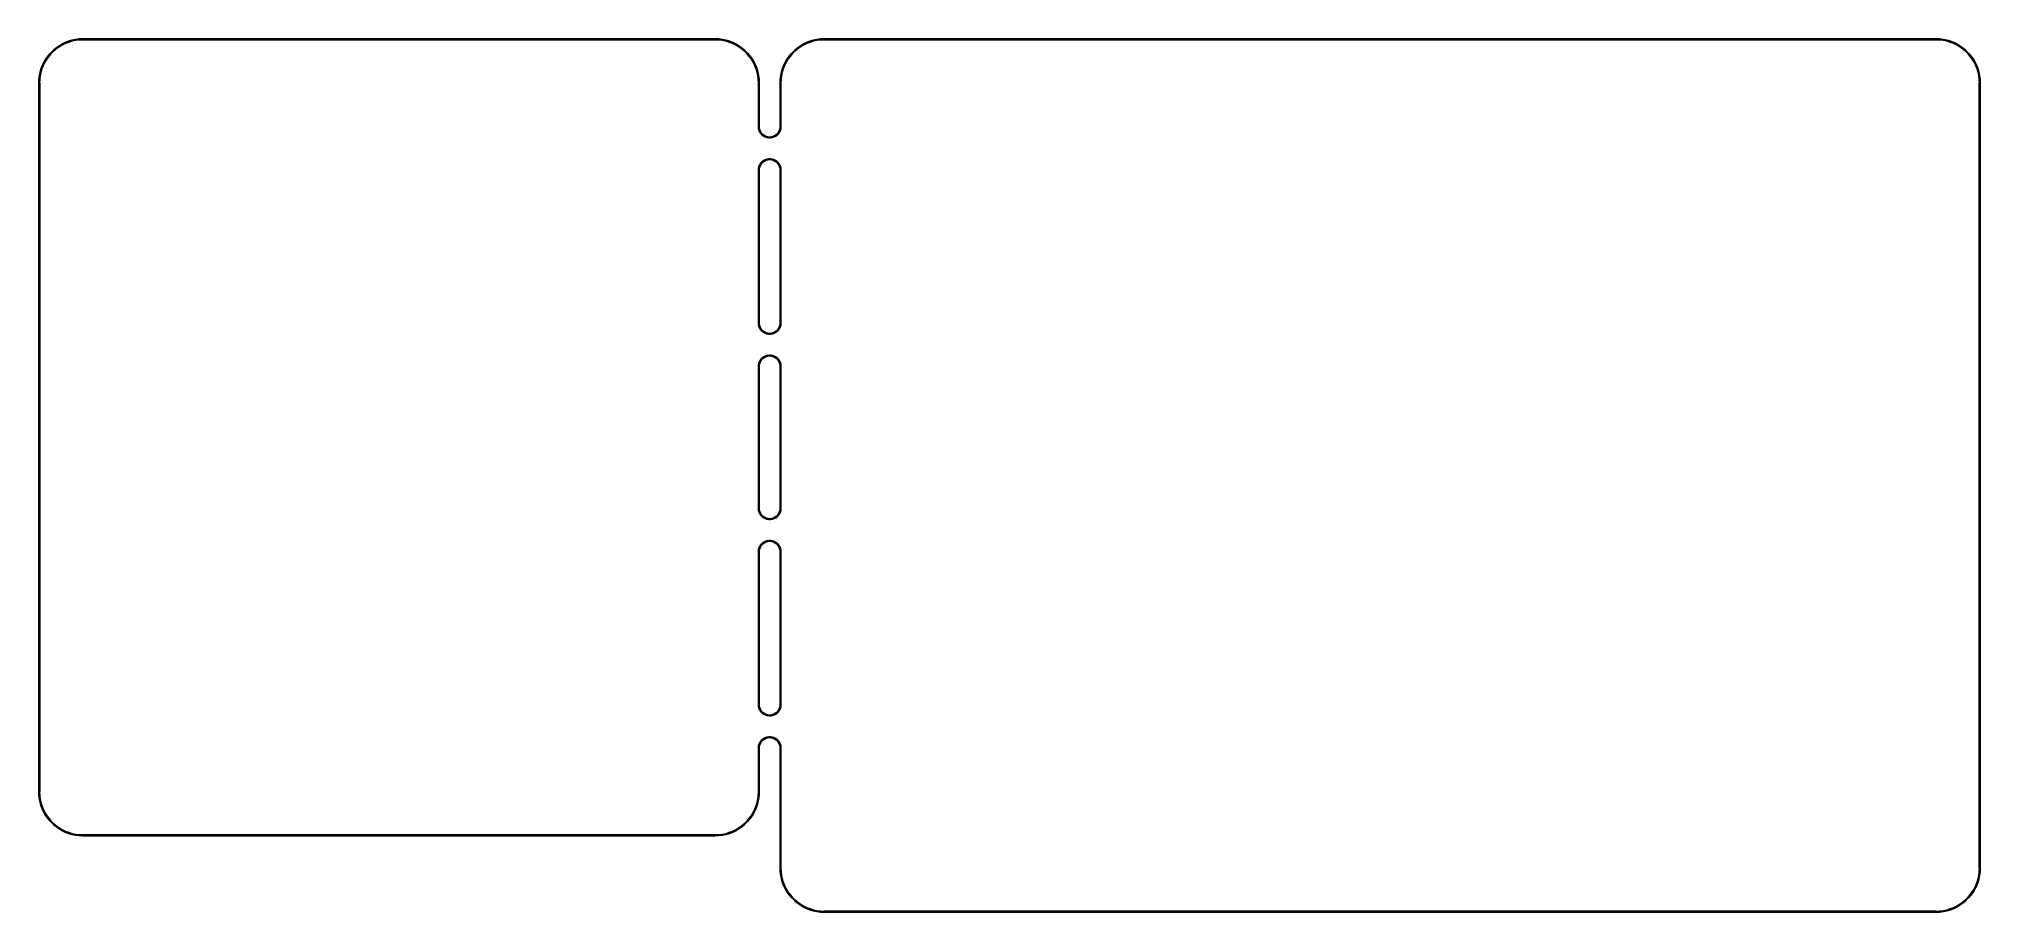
# Model space of a CAD drawing. Extents: x 36 to 262, y -146 to -44.
import ezdxf

# ---------------------------------------------------------------- set-up
doc = ezdxf.new("R2010")
doc.units = 0
doc.layers.add('BLACK', color=7, linetype='CONTINUOUS')

msp = doc.modelspace()

# ---------------------------------------------------------------- linework, layer by layer
at = {"layer": 'BLACK', "linetype": 'CONTINUOUS'}
for p, q in [((37.8342, -45.2353), (38.1984, -45.0183)), ((38.2439, -45.1025), (37.8865, -45.3155)), ((38.1984, -45.0183), (38.5793, -44.8321)), ((38.6177, -44.9197), (38.2439, -45.1025)), ((38.5793, -44.8321), (38.9743, -44.678)), ((39.0054, -44.7685), (38.6177, -44.9197)), ((38.9743, -44.678), (39.3807, -44.557)), ((39.4042, -44.6497), (39.0054, -44.7685)), ((39.3807, -44.557), (39.7956, -44.47)), ((39.8114, -44.5644), (39.4042, -44.6497)), ((39.7956, -44.47), (40.2164, -44.4175)), ((40.2243, -44.5129), (39.8114, -44.5644)), ((40.2164, -44.4175), (40.64, -44.4)), ((40.6306, -44.4961), (40.2243, -44.5129)), ((40.64, -44.5), (40.6306, -44.4961)), ((40.64, -44.4), (114.3, -44.4)), ((114.3, -44.5), (40.64, -44.5)), ((114.3, -44.4), (114.724, -44.4175)), ((114.309, -44.4961), (114.3, -44.5)), ((114.716, -44.5129), (114.309, -44.4961)), ((115.129, -44.5644), (114.716, -44.5129)), ((114.724, -44.4175), (115.144, -44.47)), ((115.536, -44.6497), (115.129, -44.5644)), ((115.144, -44.47), (115.559, -44.557)), ((115.935, -44.7685), (115.536, -44.6497)), ((115.559, -44.557), (115.966, -44.678)), ((116.322, -44.9197), (115.935, -44.7685)), ((115.966, -44.678), (116.361, -44.8321)), ((116.696, -45.1025), (116.322, -44.9197)), ((116.361, -44.8321), (116.742, -45.0183)), ((117.054, -45.3155), (116.696, -45.1025)), ((116.742, -45.0183), (117.106, -45.2353)), ((124.194, -45.2353), (124.558, -45.0183)), ((124.604, -45.1025), (124.246, -45.3155)), ((124.558, -45.0183), (124.939, -44.8321)), ((124.978, -44.9197), (124.604, -45.1025)), ((124.939, -44.8321), (125.334, -44.678)), ((125.365, -44.7685), (124.978, -44.9197)), ((125.334, -44.678), (125.741, -44.557)), ((125.764, -44.6497), (125.365, -44.7685)), ((125.741, -44.557), (126.156, -44.47)), ((126.171, -44.5644), (125.764, -44.6497)), ((126.156, -44.47), (126.576, -44.4175)), ((126.584, -44.5129), (126.171, -44.5644)), ((126.576, -44.4175), (127, -44.4)), ((126.991, -44.4961), (126.584, -44.5129)), ((127, -44.5), (126.991, -44.4961)), ((127, -44.4), (256.54, -44.4)), ((256.54, -44.5), (127, -44.5)), ((256.54, -44.4), (256.964, -44.4175)), ((256.549, -44.4961), (256.54, -44.5)), ((256.956, -44.5129), (256.549, -44.4961)), ((257.369, -44.5644), (256.956, -44.5129)), ((256.964, -44.4175), (257.384, -44.47)), ((257.776, -44.6497), (257.369, -44.5644)), ((257.384, -44.47), (257.799, -44.557)), ((258.175, -44.7685), (257.776, -44.6497)), ((257.799, -44.557), (258.206, -44.678)), ((258.562, -44.9197), (258.175, -44.7685)), ((258.206, -44.678), (258.601, -44.8321)), ((258.936, -45.1025), (258.562, -44.9197)), ((258.601, -44.8321), (258.982, -45.0183)), ((259.294, -45.3155), (258.936, -45.1025)), ((258.982, -45.0183), (259.346, -45.2353)), ((35.788, -47.8643), (35.9421, -47.4693)), ((35.9421, -47.4693), (36.1283, -47.0884)), ((36.2125, -47.1339), (36.0297, -47.5077)), ((36.1283, -47.0884), (36.3453, -46.7242)), ((36.4255, -46.7765), (36.2125, -47.1339)), ((36.3453, -46.7242), (36.5917, -46.3791)), ((36.6672, -46.4379), (36.4255, -46.7765)), ((36.5917, -46.3791), (36.8657, -46.0555)), ((36.9361, -46.1204), (36.6672, -46.4379)), ((36.8657, -46.0555), (37.1655, -45.7557)), ((37.2304, -45.8261), (36.9361, -46.1204)), ((37.1655, -45.7557), (37.4891, -45.4817)), ((37.5479, -45.5572), (37.2304, -45.8261)), ((37.4891, -45.4817), (37.8342, -45.2353)), ((37.8865, -45.3155), (37.5479, -45.5572)), ((117.392, -45.5572), (117.054, -45.3155)), ((117.106, -45.2353), (117.451, -45.4817)), ((117.71, -45.8261), (117.392, -45.5572)), ((117.451, -45.4817), (117.774, -45.7557)), ((118.004, -46.1204), (117.71, -45.8261)), ((117.774, -45.7557), (118.074, -46.0555)), ((118.273, -46.4379), (118.004, -46.1204)), ((118.074, -46.0555), (118.348, -46.3791)), ((118.515, -46.7765), (118.273, -46.4379)), ((118.348, -46.3791), (118.595, -46.7242)), ((118.728, -47.1339), (118.515, -46.7765)), ((118.595, -46.7242), (118.812, -47.0884)), ((118.91, -47.5077), (118.728, -47.1339)), ((118.812, -47.0884), (118.998, -47.4693)), ((118.998, -47.4693), (119.152, -47.8643)), ((122.148, -47.8643), (122.302, -47.4693)), ((122.302, -47.4693), (122.488, -47.0884)), ((122.572, -47.1339), (122.39, -47.5077)), ((122.488, -47.0884), (122.705, -46.7242)), ((122.785, -46.7765), (122.572, -47.1339)), ((122.705, -46.7242), (122.952, -46.3791)), ((123.027, -46.4379), (122.785, -46.7765)), ((122.952, -46.3791), (123.226, -46.0555)), ((123.296, -46.1204), (123.027, -46.4379)), ((123.226, -46.0555), (123.526, -45.7557)), ((123.59, -45.8261), (123.296, -46.1204)), ((123.526, -45.7557), (123.849, -45.4817)), ((123.908, -45.5572), (123.59, -45.8261)), ((123.849, -45.4817), (124.194, -45.2353)), ((124.246, -45.3155), (123.908, -45.5572)), ((259.632, -45.5572), (259.294, -45.3155)), ((259.346, -45.2353), (259.691, -45.4817)), ((259.95, -45.8261), (259.632, -45.5572)), ((259.691, -45.4817), (260.014, -45.7557)), ((260.244, -46.1204), (259.95, -45.8261)), ((260.014, -45.7557), (260.314, -46.0555)), ((260.513, -46.4379), (260.244, -46.1204)), ((260.314, -46.0555), (260.588, -46.3791)), ((260.755, -46.7765), (260.513, -46.4379)), ((260.588, -46.3791), (260.835, -46.7242)), ((260.968, -47.1339), (260.755, -46.7765)), ((260.835, -46.7242), (261.052, -47.0884)), ((261.15, -47.5077), (260.968, -47.1339)), ((261.052, -47.0884), (261.238, -47.4693)), ((261.238, -47.4693), (261.392, -47.8643)), ((35.51, -49.53), (35.5275, -49.1064)), ((35.51, -132.08), (35.51, -49.53)), ((35.5275, -49.1064), (35.58, -48.6856)), ((35.58, -48.6856), (35.667, -48.2707)), ((35.6229, -49.1143), (35.6061, -49.5206)), ((35.6061, -49.5206), (35.61, -49.53)), ((35.61, -49.53), (35.61, -132.08)), ((35.6744, -48.7014), (35.6229, -49.1143)), ((35.667, -48.2707), (35.788, -47.8643)), ((35.7597, -48.2942), (35.6744, -48.7014)), ((35.8785, -47.8954), (35.7597, -48.2942)), ((36.0297, -47.5077), (35.8785, -47.8954)), ((119.062, -47.8954), (118.91, -47.5077)), ((119.18, -48.2942), (119.062, -47.8954)), ((119.152, -47.8643), (119.273, -48.2707)), ((119.266, -48.7014), (119.18, -48.2942)), ((119.317, -49.1143), (119.266, -48.7014)), ((119.273, -48.2707), (119.36, -48.6856)), ((119.334, -49.5206), (119.317, -49.1143)), ((119.33, -49.53), (119.334, -49.5206)), ((119.33, -54.61), (119.33, -49.53)), ((119.36, -48.6856), (119.412, -49.1064)), ((119.412, -49.1064), (119.43, -49.53)), ((119.43, -49.53), (119.43, -54.61)), ((121.87, -49.53), (121.888, -49.1064)), ((121.87, -54.61), (121.87, -49.53)), ((121.888, -49.1064), (121.94, -48.6856)), ((121.94, -48.6856), (122.027, -48.2707)), ((121.983, -49.1143), (121.966, -49.5206)), ((121.966, -49.5206), (121.97, -49.53)), ((121.97, -49.53), (121.97, -54.61)), ((122.034, -48.7014), (121.983, -49.1143)), ((122.027, -48.2707), (122.148, -47.8643)), ((122.12, -48.2942), (122.034, -48.7014)), ((122.238, -47.8954), (122.12, -48.2942)), ((122.39, -47.5077), (122.238, -47.8954)), ((261.302, -47.8954), (261.15, -47.5077)), ((261.42, -48.2942), (261.302, -47.8954)), ((261.392, -47.8643), (261.513, -48.2707)), ((261.506, -48.7014), (261.42, -48.2942)), ((261.557, -49.1143), (261.506, -48.7014)), ((261.513, -48.2707), (261.6, -48.6856)), ((261.574, -49.5206), (261.557, -49.1143)), ((261.57, -49.53), (261.574, -49.5206)), ((261.57, -140.97), (261.57, -49.53)), ((261.6, -48.6856), (261.652, -49.1064)), ((261.652, -49.1064), (261.67, -49.53)), ((261.67, -49.53), (261.67, -140.97)), ((119.348, -54.8273), (119.33, -54.61)), ((119.402, -55.0386), (119.348, -54.8273)), ((119.489, -55.2383), (119.402, -55.0386)), ((119.43, -54.61), (119.426, -54.6193)), ((119.426, -54.6193), (119.444, -54.8227)), ((119.444, -54.8227), (119.499, -55.0289)), ((119.608, -55.4208), (119.489, -55.2383)), ((119.499, -55.0289), (119.589, -55.2223)), ((119.589, -55.2223), (119.712, -55.3972)), ((119.756, -55.5812), (119.608, -55.4208)), ((119.712, -55.3972), (119.863, -55.5481)), ((119.928, -55.7151), (119.756, -55.5812)), ((119.863, -55.5481), (120.038, -55.6706)), ((120.12, -55.8188), (119.928, -55.7151)), ((120.038, -55.6706), (120.231, -55.7608)), ((120.326, -55.8896), (120.12, -55.8188)), ((120.231, -55.7608), (120.437, -55.8161)), ((120.541, -55.9255), (120.326, -55.8896)), ((120.437, -55.8161), (120.65, -55.8347)), ((120.759, -55.9255), (120.541, -55.9255)), ((120.65, -55.8347), (120.863, -55.8161)), ((120.974, -55.8896), (120.759, -55.9255)), ((120.863, -55.8161), (121.069, -55.7608)), ((121.18, -55.8188), (120.974, -55.8896)), ((121.069, -55.7608), (121.262, -55.6706)), ((121.372, -55.7151), (121.18, -55.8188)), ((121.262, -55.6706), (121.437, -55.5481)), ((121.544, -55.5812), (121.372, -55.7151)), ((121.437, -55.5481), (121.588, -55.3972)), ((121.692, -55.4208), (121.544, -55.5812)), ((121.588, -55.3972), (121.711, -55.2223)), ((121.811, -55.2383), (121.692, -55.4208)), ((121.711, -55.2223), (121.801, -55.0289)), ((121.801, -55.0289), (121.856, -54.8227)), ((121.898, -55.0386), (121.811, -55.2383)), ((121.856, -54.8227), (121.874, -54.6193)), ((121.874, -54.6193), (121.87, -54.61)), ((121.952, -54.8273), (121.898, -55.0386)), ((121.97, -54.61), (121.952, -54.8273)), ((119.608, -58.8792), (119.756, -58.7188)), ((119.863, -58.7519), (119.712, -58.9028)), ((119.756, -58.7188), (119.928, -58.5849)), ((120.038, -58.6294), (119.863, -58.7519)), ((119.928, -58.5849), (120.12, -58.4812)), ((120.231, -58.5392), (120.038, -58.6294)), ((120.12, -58.4812), (120.326, -58.4104)), ((120.437, -58.4839), (120.231, -58.5392)), ((120.326, -58.4104), (120.541, -58.3745)), ((120.65, -58.4653), (120.437, -58.4839)), ((120.541, -58.3745), (120.759, -58.3745)), ((120.863, -58.4839), (120.65, -58.4653)), ((120.759, -58.3745), (120.974, -58.4104)), ((121.069, -58.5392), (120.863, -58.4839)), ((120.974, -58.4104), (121.18, -58.4812)), ((121.262, -58.6294), (121.069, -58.5392)), ((121.18, -58.4812), (121.372, -58.5849)), ((121.437, -58.7519), (121.262, -58.6294)), ((121.372, -58.5849), (121.544, -58.7188)), ((121.588, -58.9028), (121.437, -58.7519)), ((121.544, -58.7188), (121.692, -58.8792)), ((119.33, -59.69), (119.348, -59.4727)), ((119.33, -77.47), (119.33, -59.69)), ((119.348, -59.4727), (119.402, -59.2614)), ((119.402, -59.2614), (119.489, -59.0617)), ((119.444, -59.4773), (119.426, -59.6807)), ((119.426, -59.6807), (119.43, -59.69)), ((119.43, -59.69), (119.43, -77.47)), ((119.499, -59.2711), (119.444, -59.4773)), ((119.489, -59.0617), (119.608, -58.8792)), ((119.589, -59.0777), (119.499, -59.2711)), ((119.712, -58.9028), (119.589, -59.0777)), ((121.711, -59.0777), (121.588, -58.9028)), ((121.692, -58.8792), (121.811, -59.0617)), ((121.801, -59.2711), (121.711, -59.0777)), ((121.856, -59.4773), (121.801, -59.2711)), ((121.811, -59.0617), (121.898, -59.2614)), ((121.874, -59.6807), (121.856, -59.4773)), ((121.87, -59.69), (121.874, -59.6807)), ((121.87, -77.47), (121.87, -59.69)), ((121.898, -59.2614), (121.952, -59.4727)), ((121.952, -59.4727), (121.97, -59.69)), ((121.97, -59.69), (121.97, -77.47)), ((119.348, -77.6873), (119.33, -77.47)), ((119.402, -77.8986), (119.348, -77.6873)), ((119.489, -78.0983), (119.402, -77.8986)), ((119.43, -77.47), (119.426, -77.4793)), ((119.426, -77.4793), (119.444, -77.6827)), ((119.444, -77.6827), (119.499, -77.8889)), ((119.608, -78.2808), (119.489, -78.0983)), ((119.499, -77.8889), (119.589, -78.0823)), ((119.589, -78.0823), (119.712, -78.2572)), ((119.756, -78.4412), (119.608, -78.2808)), ((119.712, -78.2572), (119.863, -78.4081)), ((119.928, -78.5751), (119.756, -78.4412)), ((119.863, -78.4081), (120.038, -78.5306)), ((120.12, -78.6788), (119.928, -78.5751)), ((120.038, -78.5306), (120.231, -78.6208)), ((120.326, -78.7496), (120.12, -78.6788)), ((120.231, -78.6208), (120.437, -78.6761)), ((120.541, -78.7855), (120.326, -78.7496)), ((120.437, -78.6761), (120.65, -78.6947)), ((120.759, -78.7855), (120.541, -78.7855)), ((120.65, -78.6947), (120.863, -78.6761)), ((120.974, -78.7496), (120.759, -78.7855)), ((120.863, -78.6761), (121.069, -78.6208)), ((121.18, -78.6788), (120.974, -78.7496)), ((121.069, -78.6208), (121.262, -78.5306)), ((121.372, -78.5751), (121.18, -78.6788)), ((121.262, -78.5306), (121.437, -78.4081)), ((121.544, -78.4412), (121.372, -78.5751)), ((121.437, -78.4081), (121.588, -78.2572)), ((121.692, -78.2808), (121.544, -78.4412)), ((121.588, -78.2572), (121.711, -78.0823)), ((121.811, -78.0983), (121.692, -78.2808)), ((121.711, -78.0823), (121.801, -77.8889)), ((121.801, -77.8889), (121.856, -77.6827)), ((121.898, -77.8986), (121.811, -78.0983)), ((121.856, -77.6827), (121.874, -77.4793)), ((121.874, -77.4793), (121.87, -77.47)), ((121.952, -77.6873), (121.898, -77.8986)), ((121.97, -77.47), (121.952, -77.6873)), ((119.928, -81.4449), (120.12, -81.3412)), ((120.231, -81.3992), (120.038, -81.4894)), ((120.12, -81.3412), (120.326, -81.2704)), ((120.437, -81.3439), (120.231, -81.3992)), ((120.326, -81.2704), (120.541, -81.2345)), ((120.65, -81.3253), (120.437, -81.3439)), ((120.541, -81.2345), (120.759, -81.2345)), ((120.863, -81.3439), (120.65, -81.3253)), ((120.759, -81.2345), (120.974, -81.2704)), ((121.069, -81.3992), (120.863, -81.3439)), ((120.974, -81.2704), (121.18, -81.3412)), ((121.262, -81.4894), (121.069, -81.3992)), ((121.18, -81.3412), (121.372, -81.4449)), ((119.33, -82.55), (119.348, -82.3327)), ((119.33, -99.06), (119.33, -82.55)), ((119.348, -82.3327), (119.402, -82.1214)), ((119.402, -82.1214), (119.489, -81.9217)), ((119.444, -82.3373), (119.426, -82.5407)), ((119.426, -82.5407), (119.43, -82.55)), ((119.43, -82.55), (119.43, -99.06)), ((119.499, -82.1311), (119.444, -82.3373)), ((119.489, -81.9217), (119.608, -81.7392)), ((119.589, -81.9377), (119.499, -82.1311)), ((119.712, -81.7628), (119.589, -81.9377)), ((119.608, -81.7392), (119.756, -81.5788)), ((119.863, -81.6119), (119.712, -81.7628)), ((119.756, -81.5788), (119.928, -81.4449)), ((120.038, -81.4894), (119.863, -81.6119)), ((121.437, -81.6119), (121.262, -81.4894)), ((121.372, -81.4449), (121.544, -81.5788)), ((121.588, -81.7628), (121.437, -81.6119)), ((121.544, -81.5788), (121.692, -81.7392)), ((121.711, -81.9377), (121.588, -81.7628)), ((121.692, -81.7392), (121.811, -81.9217)), ((121.801, -82.1311), (121.711, -81.9377)), ((121.856, -82.3373), (121.801, -82.1311)), ((121.811, -81.9217), (121.898, -82.1214)), ((121.874, -82.5407), (121.856, -82.3373)), ((121.87, -82.55), (121.874, -82.5407)), ((121.87, -99.06), (121.87, -82.55)), ((121.898, -82.1214), (121.952, -82.3327)), ((121.952, -82.3327), (121.97, -82.55)), ((121.97, -82.55), (121.97, -99.06)), ((119.348, -99.2773), (119.33, -99.06)), ((119.402, -99.4886), (119.348, -99.2773)), ((119.489, -99.6883), (119.402, -99.4886)), ((119.43, -99.06), (119.426, -99.0693)), ((119.426, -99.0693), (119.444, -99.2727)), ((119.444, -99.2727), (119.499, -99.4789)), ((119.499, -99.4789), (119.589, -99.6723)), ((121.711, -99.6723), (121.801, -99.4789)), ((121.801, -99.4789), (121.856, -99.2727)), ((121.898, -99.4886), (121.811, -99.6883)), ((121.856, -99.2727), (121.874, -99.0693)), ((121.874, -99.0693), (121.87, -99.06)), ((121.952, -99.2773), (121.898, -99.4886)), ((121.97, -99.06), (121.952, -99.2773)), ((119.608, -99.8708), (119.489, -99.6883)), ((119.589, -99.6723), (119.712, -99.8472)), ((119.756, -100.031), (119.608, -99.8708)), ((119.712, -99.8472), (119.863, -99.9981)), ((119.928, -100.165), (119.756, -100.031)), ((119.863, -99.9981), (120.038, -100.121)), ((120.12, -100.269), (119.928, -100.165)), ((120.038, -100.121), (120.231, -100.211)), ((120.326, -100.34), (120.12, -100.269)), ((120.231, -100.211), (120.437, -100.266)), ((120.541, -100.375), (120.326, -100.34)), ((120.437, -100.266), (120.65, -100.285)), ((120.759, -100.375), (120.541, -100.375)), ((120.65, -100.285), (120.863, -100.266)), ((120.974, -100.34), (120.759, -100.375)), ((120.863, -100.266), (121.069, -100.211)), ((121.18, -100.269), (120.974, -100.34)), ((121.069, -100.211), (121.262, -100.121)), ((121.372, -100.165), (121.18, -100.269)), ((121.262, -100.121), (121.437, -99.9981)), ((121.544, -100.031), (121.372, -100.165)), ((121.437, -99.9981), (121.588, -99.8472)), ((121.692, -99.8708), (121.544, -100.031)), ((121.588, -99.8472), (121.711, -99.6723)), ((121.811, -99.6883), (121.692, -99.8708)), ((119.33, -104.14), (119.348, -103.923)), ((119.348, -103.923), (119.402, -103.711)), ((119.402, -103.711), (119.489, -103.512)), ((119.444, -103.927), (119.426, -104.131)), ((119.499, -103.721), (119.444, -103.927)), ((119.489, -103.512), (119.608, -103.329)), ((119.589, -103.528), (119.499, -103.721)), ((119.712, -103.353), (119.589, -103.528)), ((119.608, -103.329), (119.756, -103.169)), ((119.863, -103.202), (119.712, -103.353)), ((119.756, -103.169), (119.928, -103.035)), ((120.038, -103.079), (119.863, -103.202)), ((119.928, -103.035), (120.12, -102.931)), ((120.231, -102.989), (120.038, -103.079)), ((120.12, -102.931), (120.326, -102.86)), ((120.437, -102.934), (120.231, -102.989)), ((120.326, -102.86), (120.541, -102.825)), ((120.65, -102.915), (120.437, -102.934)), ((120.541, -102.825), (120.759, -102.825)), ((120.863, -102.934), (120.65, -102.915)), ((120.759, -102.825), (120.974, -102.86)), ((121.069, -102.989), (120.863, -102.934)), ((120.974, -102.86), (121.18, -102.931)), ((121.262, -103.079), (121.069, -102.989)), ((121.18, -102.931), (121.372, -103.035)), ((121.437, -103.202), (121.262, -103.079)), ((121.372, -103.035), (121.544, -103.169)), ((121.588, -103.353), (121.437, -103.202)), ((121.544, -103.169), (121.692, -103.329)), ((121.711, -103.528), (121.588, -103.353)), ((121.692, -103.329), (121.811, -103.512)), ((121.801, -103.721), (121.711, -103.528)), ((121.856, -103.927), (121.801, -103.721)), ((121.811, -103.512), (121.898, -103.711)), ((121.874, -104.131), (121.856, -103.927)), ((121.898, -103.711), (121.952, -103.923)), ((121.952, -103.923), (121.97, -104.14)), ((119.33, -121.92), (119.33, -104.14)), ((119.426, -104.131), (119.43, -104.14)), ((119.43, -104.14), (119.43, -121.92)), ((121.87, -104.14), (121.874, -104.131)), ((121.87, -121.92), (121.87, -104.14)), ((121.97, -104.14), (121.97, -121.92)), ((119.348, -122.137), (119.33, -121.92)), ((119.43, -121.92), (119.426, -121.929)), ((119.426, -121.929), (119.444, -122.133)), ((121.856, -122.133), (121.874, -121.929)), ((121.874, -121.929), (121.87, -121.92)), ((121.97, -121.92), (121.952, -122.137)), ((119.402, -122.349), (119.348, -122.137)), ((119.489, -122.548), (119.402, -122.349)), ((119.444, -122.133), (119.499, -122.339)), ((119.608, -122.731), (119.489, -122.548)), ((119.499, -122.339), (119.589, -122.532)), ((119.589, -122.532), (119.712, -122.707)), ((119.756, -122.891), (119.608, -122.731)), ((119.712, -122.707), (119.863, -122.858)), ((119.928, -123.025), (119.756, -122.891)), ((119.863, -122.858), (120.038, -122.981)), ((120.12, -123.129), (119.928, -123.025)), ((120.038, -122.981), (120.231, -123.071)), ((120.326, -123.2), (120.12, -123.129)), ((120.231, -123.071), (120.437, -123.126)), ((120.541, -123.235), (120.326, -123.2)), ((120.437, -123.126), (120.65, -123.145)), ((120.759, -123.235), (120.541, -123.235)), ((120.65, -123.145), (120.863, -123.126)), ((120.974, -123.2), (120.759, -123.235)), ((120.863, -123.126), (121.069, -123.071)), ((121.18, -123.129), (120.974, -123.2)), ((121.069, -123.071), (121.262, -122.981)), ((121.372, -123.025), (121.18, -123.129)), ((121.262, -122.981), (121.437, -122.858)), ((121.544, -122.891), (121.372, -123.025)), ((121.437, -122.858), (121.588, -122.707)), ((121.692, -122.731), (121.544, -122.891)), ((121.588, -122.707), (121.711, -122.532)), ((121.811, -122.548), (121.692, -122.731)), ((121.711, -122.532), (121.801, -122.339)), ((121.801, -122.339), (121.856, -122.133)), ((121.898, -122.349), (121.811, -122.548)), ((121.952, -122.137), (121.898, -122.349)), ((119.348, -126.783), (119.402, -126.571)), ((119.402, -126.571), (119.489, -126.372)), ((119.499, -126.581), (119.444, -126.787)), ((119.489, -126.372), (119.608, -126.189)), ((119.589, -126.388), (119.499, -126.581)), ((119.712, -126.213), (119.589, -126.388)), ((119.608, -126.189), (119.756, -126.029)), ((119.863, -126.062), (119.712, -126.213)), ((119.756, -126.029), (119.928, -125.895)), ((120.038, -125.939), (119.863, -126.062)), ((119.928, -125.895), (120.12, -125.791)), ((120.231, -125.849), (120.038, -125.939)), ((120.12, -125.791), (120.326, -125.72)), ((120.437, -125.794), (120.231, -125.849)), ((120.326, -125.72), (120.541, -125.685)), ((120.65, -125.775), (120.437, -125.794)), ((120.541, -125.685), (120.759, -125.685)), ((120.863, -125.794), (120.65, -125.775)), ((120.759, -125.685), (120.974, -125.72)), ((121.069, -125.849), (120.863, -125.794)), ((120.974, -125.72), (121.18, -125.791)), ((121.262, -125.939), (121.069, -125.849)), ((121.18, -125.791), (121.372, -125.895)), ((121.437, -126.062), (121.262, -125.939)), ((121.372, -125.895), (121.544, -126.029)), ((121.588, -126.213), (121.437, -126.062)), ((121.544, -126.029), (121.692, -126.189)), ((121.711, -126.388), (121.588, -126.213)), ((121.692, -126.189), (121.811, -126.372)), ((121.801, -126.581), (121.711, -126.388)), ((121.856, -126.787), (121.801, -126.581)), ((121.811, -126.372), (121.898, -126.571)), ((121.898, -126.571), (121.952, -126.783)), ((119.33, -127), (119.348, -126.783)), ((119.33, -132.08), (119.33, -127)), ((119.444, -126.787), (119.426, -126.991)), ((119.426, -126.991), (119.43, -127)), ((119.43, -127), (119.43, -132.08)), ((121.874, -126.991), (121.856, -126.787)), ((121.87, -127), (121.874, -126.991)), ((121.87, -140.97), (121.87, -127)), ((121.952, -126.783), (121.97, -127)), ((121.97, -127), (121.97, -140.97)), ((35.5275, -132.504), (35.51, -132.08)), ((35.58, -132.924), (35.5275, -132.504)), ((35.667, -133.339), (35.58, -132.924)), ((35.61, -132.08), (35.6061, -132.089)), ((35.6061, -132.089), (35.6229, -132.496)), ((35.6229, -132.496), (35.6744, -132.909)), ((35.788, -133.746), (35.667, -133.339)), ((35.6744, -132.909), (35.7597, -133.316)), ((35.7597, -133.316), (35.8785, -133.715)), ((119.062, -133.715), (119.18, -133.316)), ((119.273, -133.339), (119.152, -133.746)), ((119.18, -133.316), (119.266, -132.909)), ((119.266, -132.909), (119.317, -132.496)), ((119.36, -132.924), (119.273, -133.339)), ((119.317, -132.496), (119.334, -132.089)), ((119.334, -132.089), (119.33, -132.08)), ((119.412, -132.504), (119.36, -132.924)), ((119.43, -132.08), (119.412, -132.504)), ((35.9421, -134.141), (35.788, -133.746)), ((35.8785, -133.715), (36.0297, -134.102)), ((36.1283, -134.522), (35.9421, -134.141)), ((36.0297, -134.102), (36.2125, -134.476)), ((36.3453, -134.886), (36.1283, -134.522)), ((36.2125, -134.476), (36.4255, -134.834)), ((36.5917, -135.231), (36.3453, -134.886)), ((36.4255, -134.834), (36.6672, -135.172)), ((36.8657, -135.554), (36.5917, -135.231)), ((36.6672, -135.172), (36.9361, -135.49)), ((37.1655, -135.854), (36.8657, -135.554)), ((36.9361, -135.49), (37.2304, -135.784)), ((117.71, -135.784), (118.004, -135.49)), ((118.074, -135.554), (117.774, -135.854)), ((118.004, -135.49), (118.273, -135.172)), ((118.348, -135.231), (118.074, -135.554)), ((118.273, -135.172), (118.515, -134.834)), ((118.595, -134.886), (118.348, -135.231)), ((118.515, -134.834), (118.728, -134.476)), ((118.812, -134.522), (118.595, -134.886)), ((118.728, -134.476), (118.91, -134.102)), ((118.998, -134.141), (118.812, -134.522)), ((118.91, -134.102), (119.062, -133.715)), ((119.152, -133.746), (118.998, -134.141)), ((37.4891, -136.128), (37.1655, -135.854)), ((37.2304, -135.784), (37.5479, -136.053)), ((37.8342, -136.375), (37.4891, -136.128)), ((37.5479, -136.053), (37.8865, -136.295)), ((38.1984, -136.592), (37.8342, -136.375)), ((37.8865, -136.295), (38.2439, -136.508)), ((38.5793, -136.778), (38.1984, -136.592)), ((38.2439, -136.508), (38.6177, -136.69)), ((38.9743, -136.932), (38.5793, -136.778)), ((38.6177, -136.69), (39.0054, -136.842)), ((39.3807, -137.053), (38.9743, -136.932)), ((39.0054, -136.842), (39.4042, -136.96)), ((39.7956, -137.14), (39.3807, -137.053)), ((39.4042, -136.96), (39.8114, -137.046)), ((40.2164, -137.192), (39.7956, -137.14)), ((39.8114, -137.046), (40.2243, -137.097)), ((40.64, -137.21), (40.2164, -137.192)), ((40.2243, -137.097), (40.6306, -137.114)), ((40.6306, -137.114), (40.64, -137.11)), ((40.64, -137.11), (114.3, -137.11)), ((114.3, -137.21), (40.64, -137.21)), ((114.3, -137.11), (114.309, -137.114)), ((114.724, -137.192), (114.3, -137.21)), ((114.309, -137.114), (114.716, -137.097)), ((114.716, -137.097), (115.129, -137.046)), ((115.144, -137.14), (114.724, -137.192)), ((115.129, -137.046), (115.536, -136.96)), ((115.559, -137.053), (115.144, -137.14)), ((115.536, -136.96), (115.935, -136.842)), ((115.966, -136.932), (115.559, -137.053)), ((115.935, -136.842), (116.322, -136.69)), ((116.361, -136.778), (115.966, -136.932)), ((116.322, -136.69), (116.696, -136.508)), ((116.742, -136.592), (116.361, -136.778)), ((116.696, -136.508), (117.054, -136.295)), ((117.106, -136.375), (116.742, -136.592)), ((117.054, -136.295), (117.392, -136.053)), ((117.451, -136.128), (117.106, -136.375)), ((117.392, -136.053), (117.71, -135.784)), ((117.774, -135.854), (117.451, -136.128)), ((121.888, -141.394), (121.87, -140.97)), ((121.94, -141.814), (121.888, -141.394)), ((122.027, -142.229), (121.94, -141.814)), ((121.97, -140.97), (121.966, -140.979)), ((121.966, -140.979), (121.983, -141.386)), ((121.983, -141.386), (122.034, -141.799)), ((122.148, -142.636), (122.027, -142.229)), ((122.034, -141.799), (122.12, -142.206)), ((122.12, -142.206), (122.238, -142.605)), ((261.302, -142.605), (261.42, -142.206)), ((261.513, -142.229), (261.392, -142.636)), ((261.42, -142.206), (261.506, -141.799)), ((261.506, -141.799), (261.557, -141.386)), ((261.6, -141.814), (261.513, -142.229)), ((261.557, -141.386), (261.574, -140.979)), ((261.574, -140.979), (261.57, -140.97)), ((261.652, -141.394), (261.6, -141.814)), ((261.67, -140.97), (261.652, -141.394)), ((122.302, -143.031), (122.148, -142.636)), ((122.238, -142.605), (122.39, -142.992)), ((122.488, -143.412), (122.302, -143.031)), ((122.39, -142.992), (122.572, -143.366)), ((122.705, -143.776), (122.488, -143.412)), ((122.572, -143.366), (122.785, -143.724)), ((122.952, -144.121), (122.705, -143.776)), ((122.785, -143.724), (123.027, -144.062)), ((123.226, -144.444), (122.952, -144.121)), ((123.027, -144.062), (123.296, -144.38)), ((123.526, -144.744), (123.226, -144.444)), ((123.296, -144.38), (123.59, -144.674)), ((123.59, -144.674), (123.908, -144.943)), ((259.632, -144.943), (259.95, -144.674)), ((259.95, -144.674), (260.244, -144.38)), ((260.314, -144.444), (260.014, -144.744)), ((260.244, -144.38), (260.513, -144.062)), ((260.588, -144.121), (260.314, -144.444)), ((260.513, -144.062), (260.755, -143.724)), ((260.835, -143.776), (260.588, -144.121)), ((260.755, -143.724), (260.968, -143.366)), ((261.052, -143.412), (260.835, -143.776)), ((260.968, -143.366), (261.15, -142.992)), ((261.238, -143.031), (261.052, -143.412)), ((261.15, -142.992), (261.302, -142.605)), ((261.392, -142.636), (261.238, -143.031)), ((123.849, -145.018), (123.526, -144.744)), ((124.194, -145.265), (123.849, -145.018)), ((123.908, -144.943), (124.246, -145.185)), ((124.558, -145.482), (124.194, -145.265)), ((124.246, -145.185), (124.604, -145.398)), ((124.939, -145.668), (124.558, -145.482)), ((124.604, -145.398), (124.978, -145.58)), ((125.334, -145.822), (124.939, -145.668)), ((124.978, -145.58), (125.365, -145.732)), ((125.741, -145.943), (125.334, -145.822)), ((125.365, -145.732), (125.764, -145.85)), ((126.156, -146.03), (125.741, -145.943)), ((125.764, -145.85), (126.171, -145.936)), ((126.576, -146.082), (126.156, -146.03)), ((126.171, -145.936), (126.584, -145.987)), ((127, -146.1), (126.576, -146.082)), ((126.584, -145.987), (126.991, -146.004)), ((126.991, -146.004), (127, -146)), ((127, -146), (256.54, -146)), ((256.54, -146.1), (127, -146.1)), ((256.54, -146), (256.549, -146.004)), ((256.964, -146.082), (256.54, -146.1)), ((256.549, -146.004), (256.956, -145.987)), ((256.956, -145.987), (257.369, -145.936)), ((257.384, -146.03), (256.964, -146.082)), ((257.369, -145.936), (257.776, -145.85)), ((257.799, -145.943), (257.384, -146.03)), ((257.776, -145.85), (258.175, -145.732)), ((258.206, -145.822), (257.799, -145.943)), ((258.175, -145.732), (258.562, -145.58)), ((258.601, -145.668), (258.206, -145.822)), ((258.562, -145.58), (258.936, -145.398)), ((258.982, -145.482), (258.601, -145.668)), ((258.936, -145.398), (259.294, -145.185)), ((259.346, -145.265), (258.982, -145.482)), ((259.294, -145.185), (259.632, -144.943)), ((259.691, -145.018), (259.346, -145.265)), ((260.014, -144.744), (259.691, -145.018))]:
    msp.add_line(p, q, dxfattribs=at)

doc.saveas('drawing.dxf')
